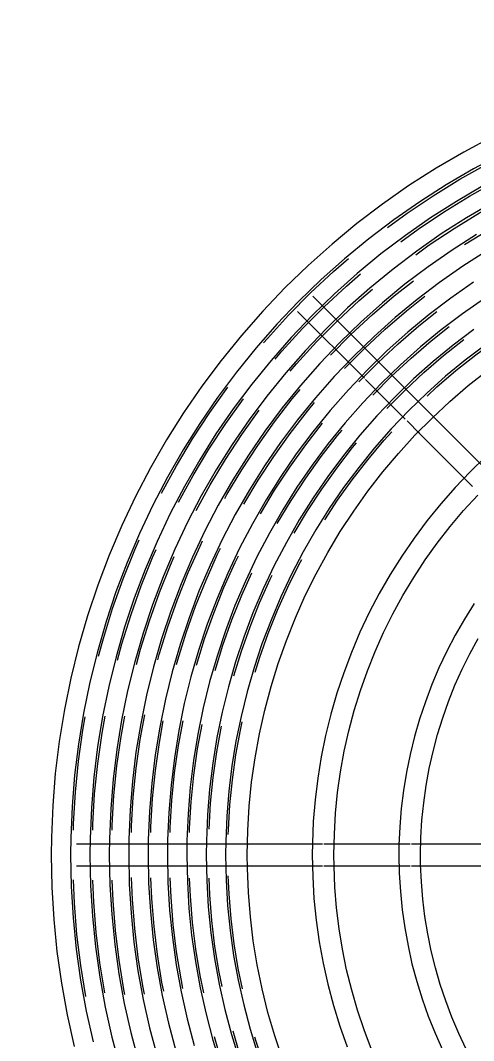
# Model space of a CAD drawing. Header units: inches. Extents: x -460 to 10305, y -938 to 5356.
# Drawn here: x 1189.14 to 1194.37, y 1010.66 to 1022.43 of the extents above; entities that cross this region are included whole.
import ezdxf
from ezdxf import colors
from ezdxf.entities.mleader import LeaderData, LeaderLine
from ezdxf.math import Vec2, Vec3

# ---------------------------------------------------------------- set-up
doc = ezdxf.new("R2010")
doc.units = ezdxf.units.IN
doc.header["$MEASUREMENT"] = 0
doc.layers.add('01-0263-G-DWG-BFP-ARCH$0$SP-CASE', color=11, linetype='Continuous', lineweight=13)
doc.layers.add('T-Detl-Wrko-ISD50184 Kitchen Ringer', color=150, linetype='Continuous')

# ---------------------------------------------------------------- blocks, each defined once
blk = doc.blocks.new('01-0263-G-DWG-BFP-ARCH', base_point=(1295.158, 1352.862))
at = {"layer": '01-0263-G-DWG-BFP-ARCH$0$SP-CASE'}
for p, q in [((2488.818, 2367.439), (2487.404, 2368.853)), ((2487.227, 2368.676), (2488, 2367.904)), ((2488.014, 2367.89), (2488.473, 2367.431)), ((2488.493, 2367.411), (2488.642, 2367.262)), ((2489.425, 2366.832), (2488.818, 2367.439)), ((2488.642, 2367.262), (2489.25, 2366.654)), ((2486.68, 2362.526), (2484.68, 2362.526)), ((2487.518, 2362.526), (2486.68, 2362.526)), ((2488.528, 2362.526), (2487.533, 2362.526)), ((2489.52, 2362.526), (2488.545, 2362.526)), ((2484.68, 2362.276), (2485.972, 2362.276)), ((2485.978, 2362.276), (2486.68, 2362.276)), ((2486.68, 2362.276), (2487.518, 2362.276)), ((2487.533, 2362.276), (2488.528, 2362.276)), ((2488.545, 2362.276), (2489.52, 2362.276))]:
    blk.add_line(p, q, dxfattribs=at)
for points in [[(2489.477, 2370.69), (2489.149, 2370.515), (2488.828, 2370.328), (2488.515, 2370.127), (2488.211, 2369.915), (2487.914, 2369.69), (2487.628, 2369.453), (2487.35, 2369.206), (2487.083, 2368.947), (2486.827, 2368.678), (2486.581, 2368.399), (2486.347, 2368.11), (2486.125, 2367.813), (2485.914, 2367.506), (2485.716, 2367.192), (2485.531, 2366.869), (2485.359, 2366.54), (2485.2, 2366.204), (2485.055, 2365.862), (2484.923, 2365.514), (2484.806, 2365.161), (2484.703, 2364.804), (2484.614, 2364.443), (2484.539, 2364.079), (2484.479, 2363.712), (2484.434, 2363.343), (2484.404, 2362.973), (2484.389, 2362.602), (2484.386, 2362.401)], [(2489.579, 2370.49), (2489.258, 2370.32), (2488.945, 2370.137), (2488.64, 2369.941), (2488.342, 2369.734), (2488.053, 2369.514), (2487.773, 2369.284), (2487.503, 2369.042), (2487.242, 2368.79), (2486.992, 2368.527), (2486.752, 2368.255), (2486.524, 2367.973), (2486.306, 2367.682), (2486.101, 2367.383), (2485.908, 2367.076), (2485.727, 2366.762), (2485.559, 2366.44), (2485.404, 2366.112), (2485.262, 2365.778), (2485.134, 2365.439), (2485.019, 2365.095), (2484.919, 2364.747), (2484.832, 2364.394), (2484.759, 2364.039), (2484.701, 2363.681), (2484.657, 2363.321), (2484.627, 2362.959), (2484.612, 2362.597), (2484.61, 2362.401)], [(2489.367, 2370.125), (2489.062, 2369.946), (2488.764, 2369.755), (2488.474, 2369.553), (2488.192, 2369.339), (2487.919, 2369.114), (2487.655, 2368.878), (2487.401, 2368.632), (2487.157, 2368.376), (2486.923, 2368.11), (2486.7, 2367.836), (2486.488, 2367.552), (2486.288, 2367.261), (2486.1, 2366.961), (2485.923, 2366.654), (2485.759, 2366.341), (2485.608, 2366.021), (2485.47, 2365.695), (2485.345, 2365.364), (2485.233, 2365.029), (2485.135, 2364.689), (2485.05, 2364.345), (2484.979, 2363.998), (2484.922, 2363.649), (2484.879, 2363.298), (2484.85, 2362.945), (2484.836, 2362.592), (2484.834, 2362.401)], [(2489.476, 2369.929), (2489.179, 2369.755), (2488.888, 2369.569), (2488.605, 2369.372), (2488.331, 2369.164), (2488.064, 2368.944), (2487.807, 2368.715), (2487.559, 2368.475), (2487.321, 2368.225), (2487.094, 2367.966), (2486.876, 2367.698), (2486.67, 2367.422), (2486.475, 2367.138), (2486.291, 2366.846), (2486.119, 2366.547), (2485.96, 2366.241), (2485.812, 2365.929), (2485.677, 2365.612), (2485.555, 2365.289), (2485.446, 2364.962), (2485.351, 2364.631), (2485.268, 2364.296), (2485.199, 2363.958), (2485.143, 2363.618), (2485.102, 2363.275), (2485.074, 2362.932), (2485.059, 2362.587), (2485.057, 2362.401)], [(2489.295, 2369.565), (2489.012, 2369.384), (2488.737, 2369.191), (2488.469, 2368.988), (2488.21, 2368.775), (2487.96, 2368.551), (2487.718, 2368.317), (2487.486, 2368.074), (2487.264, 2367.822), (2487.053, 2367.561), (2486.852, 2367.292), (2486.662, 2367.015), (2486.483, 2366.731), (2486.315, 2366.439), (2486.16, 2366.142), (2486.016, 2365.838), (2485.885, 2365.529), (2485.766, 2365.214), (2485.66, 2364.896), (2485.567, 2364.573), (2485.486, 2364.247), (2485.419, 2363.918), (2485.365, 2363.586), (2485.324, 2363.253), (2485.297, 2362.918), (2485.283, 2362.582), (2485.281, 2362.401)], [(2489.412, 2369.374), (2489.137, 2369.198), (2488.868, 2369.011), (2488.608, 2368.813), (2488.356, 2368.605), (2488.112, 2368.387), (2487.877, 2368.16), (2487.651, 2367.923), (2487.435, 2367.678), (2487.229, 2367.424), (2487.034, 2367.162), (2486.848, 2366.892), (2486.674, 2366.615), (2486.511, 2366.332), (2486.36, 2366.042), (2486.22, 2365.746), (2486.092, 2365.445), (2485.977, 2365.14), (2485.873, 2364.829), (2485.783, 2364.515), (2485.704, 2364.198), (2485.639, 2363.877), (2485.586, 2363.555), (2485.547, 2363.23), (2485.52, 2362.904), (2485.506, 2362.577), (2485.504, 2362.401)], [(2489.261, 2369.012), (2489, 2368.83), (2488.747, 2368.638), (2488.501, 2368.435), (2488.264, 2368.223), (2488.036, 2368.002), (2487.816, 2367.772), (2487.606, 2367.533), (2487.406, 2367.286), (2487.215, 2367.031), (2487.035, 2366.769), (2486.866, 2366.5), (2486.708, 2366.224), (2486.56, 2365.942), (2486.424, 2365.655), (2486.3, 2365.362), (2486.187, 2365.065), (2486.087, 2364.763), (2485.999, 2364.457), (2485.922, 2364.149), (2485.859, 2363.837), (2485.808, 2363.523), (2485.769, 2363.207), (2485.743, 2362.89), (2485.73, 2362.573), (2485.728, 2362.401)], [(2488.268, 2369.645), (2488.493, 2369.809), (2488.794, 2370.011), (2489.102, 2370.2), (2489.378, 2370.355)], [(2488.42, 2369.479), (2488.621, 2369.626), (2488.914, 2369.822), (2489.215, 2370.007), (2489.523, 2370.179), (2489.597, 2370.217)], [(2489.385, 2368.826), (2489.132, 2368.649), (2488.885, 2368.462), (2488.647, 2368.266), (2488.416, 2368.06), (2488.194, 2367.845), (2487.981, 2367.621), (2487.777, 2367.389), (2487.582, 2367.149), (2487.397, 2366.901), (2487.222, 2366.646), (2487.058, 2366.385), (2486.904, 2366.117), (2486.76, 2365.843), (2486.628, 2365.563), (2486.507, 2365.279), (2486.398, 2364.99), (2486.3, 2364.696), (2486.215, 2364.4), (2486.141, 2364.099), (2486.079, 2363.797), (2486.029, 2363.492), (2485.991, 2363.185), (2485.966, 2362.877), (2485.953, 2362.568), (2485.952, 2362.401)], [(2488.596, 2369.33), (2488.75, 2369.443), (2489.035, 2369.634), (2489.328, 2369.814), (2489.628, 2369.982), (2489.694, 2370.016)], [(2489.156, 2369.446), (2489.441, 2369.621), (2489.733, 2369.785), (2490.032, 2369.937), (2490.336, 2370.077)], [(2489.263, 2368.468), (2489.024, 2368.287), (2488.793, 2368.096), (2488.569, 2367.896), (2488.353, 2367.687), (2488.146, 2367.47), (2487.948, 2367.245), (2487.759, 2367.011), (2487.579, 2366.771), (2487.409, 2366.524), (2487.249, 2366.269), (2487.1, 2366.009), (2486.961, 2365.743), (2486.832, 2365.472), (2486.715, 2365.196), (2486.609, 2364.915), (2486.514, 2364.63), (2486.431, 2364.342), (2486.359, 2364.05), (2486.299, 2363.756), (2486.25, 2363.46), (2486.214, 2363.162), (2486.189, 2362.863), (2486.177, 2362.563), (2486.175, 2362.401)], [(2489.395, 2368.287), (2489.163, 2368.111), (2488.938, 2367.926), (2488.721, 2367.732), (2488.512, 2367.53), (2488.311, 2367.319), (2488.118, 2367.1), (2487.935, 2366.874), (2487.761, 2366.641), (2487.596, 2366.401), (2487.441, 2366.154), (2487.296, 2365.902), (2487.161, 2365.644), (2487.036, 2365.38), (2486.923, 2365.112), (2486.819, 2364.84), (2486.727, 2364.564), (2486.647, 2364.284), (2486.577, 2364.001), (2486.519, 2363.716), (2486.472, 2363.428), (2486.436, 2363.139), (2486.413, 2362.849), (2486.401, 2362.558), (2486.399, 2362.401)], [(2486.649, 2362.401), (2486.654, 2362.682), (2486.671, 2362.963), (2486.699, 2363.243), (2486.739, 2363.521), (2486.789, 2363.798), (2486.85, 2364.072), (2486.923, 2364.344), (2487.006, 2364.613), (2487.1, 2364.878), (2487.204, 2365.139), (2487.318, 2365.396), (2487.443, 2365.648), (2487.578, 2365.894), (2487.723, 2366.136), (2487.877, 2366.371), (2488.04, 2366.6), (2488.213, 2366.822), (2488.394, 2367.037), (2488.583, 2367.245), (2488.781, 2367.445), (2488.987, 2367.636), (2489.2, 2367.82), (2489.42, 2367.995)], [(2486.838, 2368.313), (2486.881, 2368.364), (2487.125, 2368.631), (2487.379, 2368.888), (2487.644, 2369.135), (2487.818, 2369.285)], [(2486.971, 2368.123), (2487.049, 2368.216), (2487.287, 2368.477), (2487.535, 2368.728), (2487.793, 2368.968), (2487.956, 2369.109)], [(2487.146, 2367.984), (2487.217, 2368.069), (2487.449, 2368.323), (2487.691, 2368.567), (2487.942, 2368.802), (2488.095, 2368.933)], [(2487.611, 2368.169), (2487.846, 2368.407), (2488.091, 2368.635), (2488.345, 2368.854), (2488.566, 2369.029)], [(2487.773, 2368.015), (2488.002, 2368.247), (2488.241, 2368.469), (2488.488, 2368.682), (2488.7, 2368.85)], [(2489.402, 2367), (2489.222, 2366.825), (2489.048, 2366.643), (2488.882, 2366.455), (2488.724, 2366.26), (2488.574, 2366.058), (2488.431, 2365.851), (2488.298, 2365.639), (2488.173, 2365.421), (2488.056, 2365.198), (2487.949, 2364.971), (2487.851, 2364.74), (2487.762, 2364.505), (2487.682, 2364.267), (2487.612, 2364.025), (2487.552, 2363.781), (2487.502, 2363.535), (2487.462, 2363.287), (2487.431, 2363.038), (2487.411, 2362.788), (2487.4, 2362.537), (2487.399, 2362.401)], [(2487.935, 2367.861), (2488.158, 2368.086), (2488.39, 2368.302), (2488.63, 2368.509), (2488.838, 2368.675)], [(2488.097, 2367.707), (2488.314, 2367.926), (2488.539, 2368.136), (2488.773, 2368.337), (2488.98, 2368.502)], [(2488.725, 2367.698), (2488.838, 2367.803), (2489.057, 2367.992), (2489.285, 2368.173), (2489.519, 2368.344), (2489.694, 2368.461)], [(2487.649, 2362.401), (2487.654, 2362.642), (2487.668, 2362.883), (2487.692, 2363.123), (2487.726, 2363.362), (2487.769, 2363.599), (2487.822, 2363.834), (2487.884, 2364.068), (2487.955, 2364.298), (2488.035, 2364.525), (2488.125, 2364.749), (2488.223, 2364.97), (2488.33, 2365.186), (2488.446, 2365.398), (2488.57, 2365.604), (2488.702, 2365.806), (2488.842, 2366.002), (2488.99, 2366.193), (2489.146, 2366.378), (2489.308, 2366.556)], [(2488.259, 2367.553), (2488.47, 2367.765), (2488.688, 2367.969), (2488.915, 2368.165), (2489.149, 2368.35)], [(2485.658, 2366.577), (2485.832, 2366.894), (2486.018, 2367.205), (2486.216, 2367.507), (2486.426, 2367.802)], [(2486.39, 2366.517), (2486.414, 2366.561), (2486.586, 2366.848), (2486.77, 2367.128), (2486.964, 2367.401), (2487.169, 2367.665), (2487.261, 2367.774)], [(2485.857, 2366.474), (2486.026, 2366.783), (2486.207, 2367.086), (2486.4, 2367.381), (2486.605, 2367.668)], [(2486.608, 2366.45), (2486.775, 2366.729), (2486.954, 2367.002), (2487.143, 2367.267), (2487.343, 2367.525), (2487.426, 2367.624)], [(2489.267, 2365.302), (2489.155, 2365.123), (2489.049, 2364.94), (2488.951, 2364.753), (2488.861, 2364.562), (2488.779, 2364.367), (2488.704, 2364.17), (2488.637, 2363.97), (2488.578, 2363.767), (2488.528, 2363.562), (2488.486, 2363.355), (2488.452, 2363.146), (2488.426, 2362.936), (2488.409, 2362.726), (2488.4, 2362.515), (2488.399, 2362.401)], [(2486.058, 2366.376), (2486.22, 2366.672), (2486.397, 2366.967), (2486.585, 2367.255), (2486.785, 2367.534)], [(2488.649, 2362.401), (2488.653, 2362.602), (2488.665, 2362.803), (2488.685, 2363.003), (2488.713, 2363.202), (2488.749, 2363.4), (2488.793, 2363.597), (2488.845, 2363.791), (2488.904, 2363.983), (2488.971, 2364.173), (2489.046, 2364.36), (2489.128, 2364.544), (2489.217, 2364.724), (2489.314, 2364.901)], [(2486.802, 2366.339), (2486.965, 2366.611), (2487.139, 2366.876), (2487.323, 2367.134), (2487.517, 2367.384)], [(2486.996, 2366.228), (2487.154, 2366.492), (2487.323, 2366.75), (2487.502, 2367), (2487.691, 2367.244), (2487.744, 2367.306)], [(2487.544, 2366.271), (2487.692, 2366.497), (2487.861, 2366.733), (2488.039, 2366.962), (2488.226, 2367.184), (2488.318, 2367.285)], [(2487.19, 2366.117), (2487.344, 2366.373), (2487.508, 2366.623), (2487.682, 2366.867), (2487.865, 2367.103), (2487.911, 2367.158)], [(2484.934, 2364.696), (2484.989, 2364.9), (2485.095, 2365.246), (2485.216, 2365.587), (2485.35, 2365.923), (2485.401, 2366.037)], [(2485.617, 2364.654), (2485.633, 2364.715), (2485.732, 2365.035), (2485.844, 2365.35), (2485.968, 2365.661), (2486.105, 2365.967), (2486.134, 2366.027)], [(2485.153, 2364.648), (2485.203, 2364.838), (2485.308, 2365.175), (2485.425, 2365.508), (2485.556, 2365.835), (2485.597, 2365.926)], [(2485.834, 2364.601), (2485.848, 2364.653), (2485.944, 2364.964), (2486.053, 2365.272), (2486.174, 2365.574), (2486.307, 2365.872), (2486.342, 2365.942)], [(2485.371, 2364.599), (2485.418, 2364.776), (2485.52, 2365.105), (2485.635, 2365.429), (2485.762, 2365.748), (2485.805, 2365.845)], [(2486.063, 2364.591), (2486.157, 2364.894), (2486.262, 2365.193), (2486.38, 2365.487), (2486.509, 2365.777), (2486.547, 2365.853)], [(2486.74, 2364.51), (2486.793, 2364.683), (2486.89, 2364.956), (2486.998, 2365.226), (2487.116, 2365.491), (2487.245, 2365.751), (2487.279, 2365.813)], [(2486.278, 2364.529), (2486.369, 2364.824), (2486.472, 2365.114), (2486.586, 2365.4), (2486.702, 2365.659)], [(2486.493, 2364.468), (2486.581, 2364.753), (2486.681, 2365.035), (2486.792, 2365.313), (2486.914, 2365.586), (2486.935, 2365.629)], [(2484.642, 2362.686), (2484.644, 2362.763), (2484.665, 2363.124), (2484.701, 2363.484), (2484.752, 2363.842), (2484.78, 2363.996)], [(2484.866, 2362.686), (2484.867, 2362.754), (2484.888, 2363.106), (2484.923, 2363.457), (2484.973, 2363.806), (2485.009, 2364.005)], [(2485.089, 2362.686), (2485.09, 2362.745), (2485.111, 2363.088), (2485.145, 2363.43), (2485.193, 2363.77), (2485.236, 2364.002)], [(2485.312, 2362.661), (2485.314, 2362.736), (2485.334, 2363.07), (2485.367, 2363.403), (2485.414, 2363.735), (2485.466, 2364.02)], [(2485.536, 2362.661), (2485.537, 2362.727), (2485.557, 2363.052), (2485.589, 2363.376), (2485.635, 2363.699), (2485.68, 2363.949)], [(2485.76, 2362.661), (2485.761, 2362.718), (2485.78, 2363.034), (2485.811, 2363.35), (2485.856, 2363.664), (2485.908, 2363.949)], [(2485.983, 2362.661), (2485.984, 2362.709), (2486.003, 2363.016), (2486.033, 2363.323), (2486.076, 2363.628), (2486.127, 2363.906)], [(2486.208, 2362.7), (2486.226, 2362.999), (2486.255, 2363.296), (2486.297, 2363.592), (2486.351, 2363.887)], [(2486.43, 2362.637), (2486.431, 2362.691), (2486.448, 2362.981), (2486.477, 2363.269), (2486.518, 2363.557), (2486.57, 2363.842), (2486.591, 2363.938)], [(2484.386, 2362.401), (2484.394, 2362.029), (2484.416, 2361.658), (2484.453, 2361.288), (2484.505, 2360.92), (2484.572, 2360.555), (2484.653, 2360.192)], [(2484.61, 2362.401), (2484.617, 2362.038), (2484.639, 2361.676), (2484.675, 2361.315), (2484.726, 2360.956), (2484.791, 2360.599), (2484.87, 2360.245)], [(2484.834, 2362.401), (2484.841, 2362.047), (2484.862, 2361.694), (2484.897, 2361.342), (2484.947, 2360.992), (2485.01, 2360.643), (2485.087, 2360.298), (2485.178, 2359.956)], [(2485.057, 2362.401), (2485.064, 2362.056), (2485.085, 2361.712), (2485.119, 2361.369), (2485.167, 2361.027), (2485.229, 2360.688), (2485.304, 2360.351), (2485.393, 2360.018)], [(2485.281, 2362.401), (2485.288, 2362.065), (2485.308, 2361.73), (2485.341, 2361.395), (2485.388, 2361.063), (2485.448, 2360.732), (2485.522, 2360.404), (2485.608, 2360.08)], [(2485.504, 2362.401), (2485.511, 2362.074), (2485.531, 2361.748), (2485.563, 2361.422), (2485.609, 2361.098), (2485.667, 2360.777), (2485.739, 2360.458), (2485.823, 2360.142)], [(2485.728, 2362.401), (2485.734, 2362.083), (2485.753, 2361.765), (2485.785, 2361.449), (2485.83, 2361.134), (2485.887, 2360.821), (2485.956, 2360.511), (2486.038, 2360.203)], [(2485.952, 2362.401), (2485.958, 2362.092), (2485.976, 2361.783), (2486.007, 2361.476), (2486.05, 2361.17), (2486.106, 2360.866), (2486.173, 2360.564), (2486.253, 2360.265), (2486.344, 2359.97)], [(2486.175, 2362.401), (2486.181, 2362.101), (2486.199, 2361.801), (2486.229, 2361.503), (2486.271, 2361.205), (2486.325, 2360.91), (2486.39, 2360.617), (2486.467, 2360.327), (2486.556, 2360.04)], [(2486.399, 2362.401), (2486.405, 2362.11), (2486.422, 2361.819), (2486.451, 2361.529), (2486.492, 2361.241), (2486.544, 2360.954), (2486.608, 2360.67), (2486.682, 2360.389), (2486.768, 2360.111)], [(2487.055, 2360.046), (2486.966, 2360.312), (2486.888, 2360.583), (2486.821, 2360.856), (2486.764, 2361.131), (2486.719, 2361.409), (2486.685, 2361.688), (2486.662, 2361.968), (2486.65, 2362.249), (2486.649, 2362.401)], [(2487.399, 2362.401), (2487.404, 2362.15), (2487.419, 2361.899), (2487.444, 2361.649), (2487.479, 2361.4), (2487.524, 2361.153), (2487.579, 2360.908), (2487.643, 2360.665), (2487.718, 2360.425), (2487.801, 2360.188)], [(2488.083, 2360.155), (2487.997, 2360.381), (2487.921, 2360.61), (2487.854, 2360.841), (2487.796, 2361.075), (2487.748, 2361.312), (2487.709, 2361.55), (2487.68, 2361.789), (2487.66, 2362.03), (2487.65, 2362.271), (2487.649, 2362.401)], [(2488.399, 2362.401), (2488.403, 2362.19), (2488.416, 2361.979), (2488.437, 2361.769), (2488.466, 2361.56), (2488.504, 2361.352), (2488.55, 2361.146), (2488.604, 2360.942), (2488.667, 2360.74), (2488.737, 2360.541), (2488.816, 2360.344), (2488.902, 2360.152)], [(2489.175, 2360.16), (2489.089, 2360.342), (2489.011, 2360.527), (2488.939, 2360.716), (2488.876, 2360.907), (2488.82, 2361.1), (2488.772, 2361.295), (2488.732, 2361.492), (2488.699, 2361.691), (2488.675, 2361.891), (2488.658, 2362.091), (2488.65, 2362.292), (2488.649, 2362.401)], [(2484.785, 2360.768), (2484.727, 2361.125), (2484.683, 2361.484), (2484.654, 2361.844), (2484.642, 2362.114)], [(2485.005, 2360.808), (2484.948, 2361.156), (2484.905, 2361.506), (2484.877, 2361.858), (2484.866, 2362.112)], [(2485.236, 2360.792), (2485.225, 2360.849), (2485.17, 2361.188), (2485.128, 2361.529), (2485.1, 2361.872), (2485.09, 2362.11)], [(2485.464, 2360.795), (2485.445, 2360.889), (2485.391, 2361.219), (2485.35, 2361.552), (2485.323, 2361.886), (2485.312, 2362.14)], [(2485.686, 2360.827), (2485.665, 2360.929), (2485.612, 2361.251), (2485.573, 2361.574), (2485.546, 2361.899), (2485.536, 2362.138)], [(2485.907, 2360.86), (2485.885, 2360.97), (2485.834, 2361.283), (2485.795, 2361.597), (2485.769, 2361.913), (2485.76, 2362.136)], [(2486.146, 2360.808), (2486.105, 2361.01), (2486.055, 2361.314), (2486.018, 2361.62), (2485.993, 2361.927), (2485.984, 2362.134)], [(2486.359, 2360.883), (2486.325, 2361.05), (2486.276, 2361.346), (2486.24, 2361.643), (2486.216, 2361.941), (2486.208, 2362.133)], [(2486.593, 2360.855), (2486.544, 2361.091), (2486.498, 2361.377), (2486.463, 2361.665), (2486.439, 2361.954), (2486.43, 2362.161)], [(2486.935, 2359.175), (2486.856, 2359.341), (2486.739, 2359.616), (2486.634, 2359.896), (2486.539, 2360.18), (2486.485, 2360.366)], [(2486.729, 2359.087), (2486.652, 2359.249), (2486.532, 2359.533), (2486.423, 2359.821), (2486.326, 2360.113), (2486.272, 2360.3)], [(2487.247, 2359.049), (2487.184, 2359.17), (2487.06, 2359.432), (2486.947, 2359.699), (2486.844, 2359.971), (2486.753, 2360.246), (2486.738, 2360.296)]]:
    blk.add_lwpolyline(points, dxfattribs=at)
for points in [[(2488.801, 2367.45), (2488.808, 2367.448), (2488.814, 2367.444), (2488.818, 2367.439)], [(2488.642, 2367.262), (2488.637, 2367.267), (2488.633, 2367.273), (2488.63, 2367.279)], [(2486.68, 2362.526), (2486.673, 2362.526), (2486.666, 2362.524), (2486.66, 2362.522)], [(2486.66, 2362.28), (2486.666, 2362.277), (2486.673, 2362.276), (2486.68, 2362.276)]]:
    blk.add_open_spline(points, degree=3, dxfattribs=at)

msp = doc.modelspace()

# ---------------------------------------------------------------- block references
msp.add_blockref('01-0263-G-DWG-BFP-ARCH', (0.263, 3.261))

# ---------------------------------------------------------------- next in the draw order: leaders
at = {"layer": 'T-Detl-Wrko-ISD50184 Kitchen Ringer'}
ml = msp.add_multileader_mtext('Standard', dxfattribs=at)
ml.set_content('ISD50184\\PInstall a tie cable from the office, room G27 to the wall and tie in the external ringer.', color=256)
ml.set_leader_properties()
ml.build(insert=Vec2(0, 0))
ml.multileader.update_dxf_attribs({"text_right_attachment_type": 6, "dogleg_length": 0.36, "arrow_head_size": 0.18})
ctx = ml.context
ctx.base_point, ctx.char_height, ctx.arrow_head_size, ctx.landing_gap_size, ctx.plane_origin = Vec3(1243.149, 1474.435), 20, 0.18, 0.09, Vec3(803.636, 1058.448)
ctx.right_attachment = 6
notes = []
notes.append((ctx, [(1, (1, 1, 0), (1570.356, 1461.102), (-1, 0), 0.36, [(0, [(803.636, 1058.448)], 0, []), (1, [(1780.066, 707.382)], 0, [])])]))
ctx.mtext.insert, ctx.mtext.width, ctx.mtext.flow_direction = Vec3(1243.239, 1487.769), 342.14719, 5
for ctx, leaders in notes:
    for number, flags, end, landing, length, lines in leaders:
        leader = LeaderData()
        leader.index, (leader.has_last_leader_line, leader.has_dogleg_vector, leader.attachment_direction) = number, flags
        leader.last_leader_point, leader.dogleg_vector, leader.dogleg_length = Vec3(end), Vec3(landing), length
        for number, points, colour, breaks in lines:
            line = LeaderLine()
            line.index, line.vertices, line.color, line.breaks = number, Vec3.list(points), colors.encode_raw_color(colour), breaks
            leader.lines.append(line)
        ctx.leaders.append(leader)

doc.saveas('drawing.dxf')
